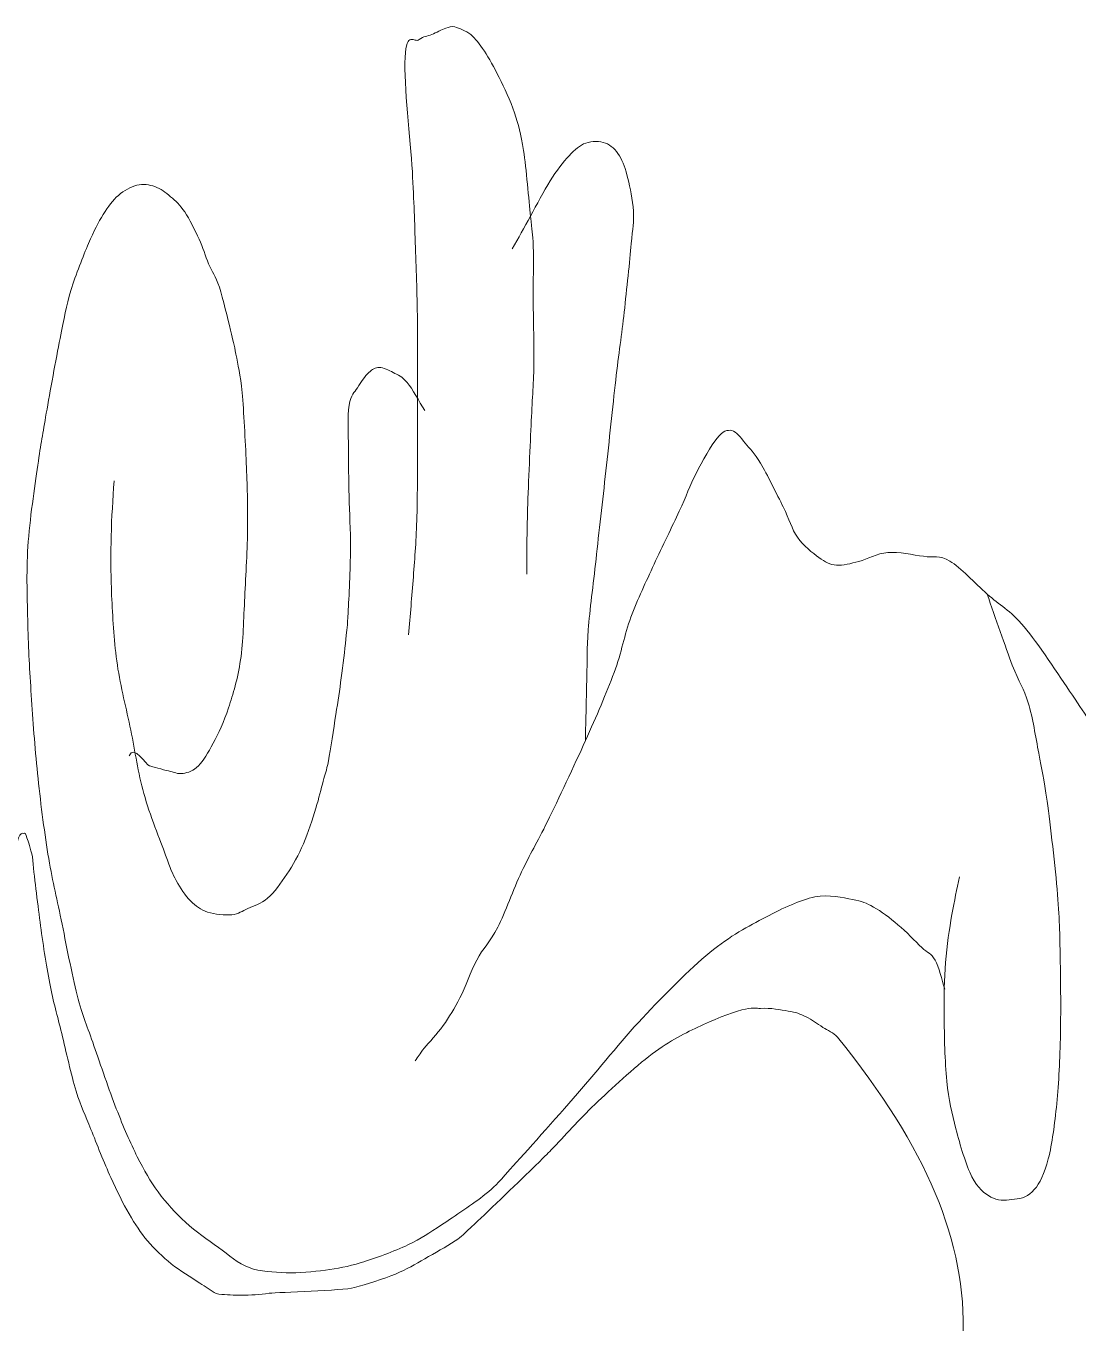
# Model space of a CAD drawing. Header units: millimetres. Extents: x -283 to 283, y -151 to 150.
# Drawn here: x -110.69 to -97.03, y 46.4 to 63.25 of the extents above; entities that cross this region are included whole.
import ezdxf

# ---------------------------------------------------------------- set-up
doc = ezdxf.new("R2010")
doc.units = ezdxf.units.MM
doc.header["$MEASUREMENT"] = 0
doc.layers.add('Camada 1', color=7, linetype='Continuous')

msp = doc.modelspace()

# ---------------------------------------------------------------- linework, layer by layer
at = {"layer": 'Camada 1', "color": 250, "lineweight": 9}
for points, knots in [([(-104.1915, 56.1268), (-104.1883, 56.3888), (-104.1912, 56.5904), (-104.1819, 56.9129), (-104.1819, 56.9129), (-104.1725, 57.2354), (-104.1494, 57.7372), (-104.1356, 58.0593), (-104.1356, 58.0593), (-104.1217, 58.3814), (-104.1034, 58.5766), (-104.0986, 58.8454), (-104.0986, 58.8454), (-104.0939, 59.1143), (-104.1058, 59.4077), (-104.1071, 59.6643), (-104.1071, 59.6643), (-104.1084, 59.9208), (-104.1006, 60.197), (-104.1066, 60.3849), (-104.1066, 60.3849), (-104.1125, 60.5727), (-104.1216, 60.5705), (-104.1426, 60.7779), (-104.1426, 60.7779), (-104.1636, 60.9854), (-104.1976, 61.4025), (-104.2328, 61.6295), (-104.2328, 61.6295), (-104.268, 61.8566), (-104.2971, 61.961), (-104.3505, 62.1208), (-104.3505, 62.1208), (-104.4039, 62.2807), (-104.4847, 62.4456), (-104.55, 62.5794), (-104.55, 62.5794), (-104.6153, 62.7132), (-104.6803, 62.8302), (-104.7419, 62.9234), (-104.7419, 62.9234), (-104.8036, 63.0166), (-104.8554, 63.085), (-104.9194, 63.1373), (-104.9194, 63.1373), (-104.9834, 63.1896), (-105.0702, 63.2222), (-105.1242, 63.236), (-105.1242, 63.236), (-105.1783, 63.2497), (-105.1925, 63.236), (-105.2427, 63.2196), (-105.2427, 63.2196), (-105.2928, 63.2031), (-105.3672, 63.162), (-105.4249, 63.1373), (-105.4249, 63.1373), (-105.4826, 63.1126), (-105.5308, 63.1211), (-105.5889, 63.0715), (-105.5889, 63.0715), (-105.647, 63.0219), (-105.7526, 63.2045), (-105.7712, 62.8411), (-105.7712, 62.8411), (-105.7898, 62.4778), (-105.6992, 61.772), (-105.6767, 61.3606), (-105.6767, 61.3606), (-105.6542, 60.9491), (-105.6476, 60.7108), (-105.6364, 60.3736), (-105.6364, 60.3736), (-105.6253, 60.0363), (-105.6141, 59.7489), (-105.6099, 59.3372), (-105.6099, 59.3372), (-105.6057, 58.9255), (-105.6098, 58.3155), (-105.611, 57.906), (-105.611, 57.906), (-105.6122, 57.4964), (-105.6084, 57.1833), (-105.6171, 56.8801), (-105.6171, 56.8801), (-105.6259, 56.577), (-105.6448, 56.3508), (-105.6632, 56.094), (-105.6632, 56.094), (-105.6815, 55.8373), (-105.7059, 55.5918), (-105.7273, 55.3407)], [0, 0, 0, 0, 0.0416667, 0.0416667, 0.0416667, 0.0416667, 0.0833333, 0.0833333, 0.0833333, 0.0833333, 0.125, 0.125, 0.125, 0.125, 0.1666667, 0.1666667, 0.1666667, 0.1666667, 0.2083333, 0.2083333, 0.2083333, 0.2083333, 0.25, 0.25, 0.25, 0.25, 0.2916667, 0.2916667, 0.2916667, 0.2916667, 0.3333333, 0.3333333, 0.3333333, 0.3333333, 0.375, 0.375, 0.375, 0.375, 0.4166667, 0.4166667, 0.4166667, 0.4166667, 0.4583333, 0.4583333, 0.4583333, 0.4583333, 0.5, 0.5, 0.5, 0.5, 0.5416667, 0.5416667, 0.5416667, 0.5416667, 0.5833333, 0.5833333, 0.5833333, 0.5833333, 0.625, 0.625, 0.625, 0.625, 0.6666667, 0.6666667, 0.6666667, 0.6666667, 0.7083333, 0.7083333, 0.7083333, 0.7083333, 0.75, 0.75, 0.75, 0.75, 0.7916667, 0.7916667, 0.7916667, 0.7916667, 0.8333333, 0.8333333, 0.8333333, 0.8333333, 0.875, 0.875, 0.875, 0.875, 0.9166667, 0.9166667, 0.9166667, 0.9166667, 1, 1, 1, 1]), ([(-104.3791, 60.3521), (-104.3003, 60.494), (-104.2245, 60.6305), (-104.1426, 60.7779), (-104.1426, 60.7779), (-104.0607, 60.9253), (-103.9714, 61.1054), (-103.8879, 61.2365), (-103.8879, 61.2365), (-103.8044, 61.3676), (-103.7199, 61.4819), (-103.6424, 61.564), (-103.6424, 61.564), (-103.5649, 61.6461), (-103.5034, 61.7004), (-103.4243, 61.7278), (-103.4243, 61.7278), (-103.3451, 61.7552), (-103.2431, 61.7553), (-103.1699, 61.7278), (-103.1699, 61.7278), (-103.0967, 61.7003), (-103.0377, 61.6419), (-102.9883, 61.564), (-102.9883, 61.564), (-102.939, 61.4861), (-102.9103, 61.3915), (-102.8796, 61.2692), (-102.8796, 61.2692), (-102.8488, 61.147), (-102.8153, 60.9968), (-102.8072, 60.8434), (-102.8072, 60.8434), (-102.7992, 60.6901), (-102.8149, 60.6363), (-102.8348, 60.4176), (-102.8348, 60.4176), (-102.8547, 60.199), (-102.8928, 59.8281), (-102.9263, 59.5333), (-102.9263, 59.5333), (-102.9598, 59.2384), (-102.9963, 58.9928), (-103.036, 58.6489), (-103.036, 58.6489), (-103.0756, 58.305), (-103.1213, 57.8573), (-103.164, 57.4697), (-103.164, 57.4697), (-103.2067, 57.0821), (-103.254, 56.6672), (-103.2921, 56.3233), (-103.2921, 56.3233), (-103.3302, 55.9794), (-103.3726, 55.6649), (-103.3927, 55.4062), (-103.3927, 55.4062), (-103.4127, 55.1475), (-103.4051, 55.0241), (-103.4113, 54.7839), (-103.4113, 54.7839), (-103.4176, 54.5437), (-103.4238, 54.238), (-103.4301, 53.965)], [0, 0, 0, 0, 0.0588235, 0.0588235, 0.0588235, 0.0588235, 0.1176471, 0.1176471, 0.1176471, 0.1176471, 0.1764706, 0.1764706, 0.1764706, 0.1764706, 0.2352941, 0.2352941, 0.2352941, 0.2352941, 0.2941176, 0.2941176, 0.2941176, 0.2941176, 0.3529412, 0.3529412, 0.3529412, 0.3529412, 0.4117647, 0.4117647, 0.4117647, 0.4117647, 0.4705882, 0.4705882, 0.4705882, 0.4705882, 0.5294118, 0.5294118, 0.5294118, 0.5294118, 0.5882353, 0.5882353, 0.5882353, 0.5882353, 0.6470588, 0.6470588, 0.6470588, 0.6470588, 0.7058824, 0.7058824, 0.7058824, 0.7058824, 0.7647059, 0.7647059, 0.7647059, 0.7647059, 0.8235294, 0.8235294, 0.8235294, 0.8235294, 0.8823529, 0.8823529, 0.8823529, 0.8823529, 1, 1, 1, 1]), ([(-109.353, 53.7685), (-109.2955, 53.9226), (-109.1305, 53.6484), (-109.0897, 53.6375), (-109.0897, 53.6375), (-109.0488, 53.6266), (-108.9171, 53.5883), (-108.8445, 53.572), (-108.8445, 53.572), (-108.7718, 53.5556), (-108.7191, 53.5283), (-108.6537, 53.5392), (-108.6537, 53.5392), (-108.5883, 53.5501), (-108.5195, 53.5714), (-108.4538, 53.6375), (-108.4538, 53.6375), (-108.3881, 53.7036), (-108.3282, 53.8063), (-108.2628, 53.9323), (-108.2628, 53.9323), (-108.1974, 54.0582), (-108.1223, 54.209), (-108.0626, 54.3908), (-108.0626, 54.3908), (-108.0029, 54.5726), (-107.9438, 54.7654), (-107.9077, 55.0132), (-107.9077, 55.0132), (-107.8716, 55.2609), (-107.868, 55.5424), (-107.8526, 55.832), (-107.8526, 55.832), (-107.8372, 56.1216), (-107.8188, 56.458), (-107.8156, 56.7491), (-107.8156, 56.7491), (-107.8123, 57.0402), (-107.8212, 57.2781), (-107.8331, 57.568), (-107.8331, 57.568), (-107.845, 57.8579), (-107.8644, 58.2464), (-107.8869, 58.4851), (-107.8869, 58.4851), (-107.9095, 58.7238), (-107.9417, 58.8484), (-107.9669, 58.9841), (-107.9669, 58.9841), (-107.992, 59.1198), (-108.0013, 59.1514), (-108.0372, 59.2968), (-108.0372, 59.2968), (-108.0732, 59.4421), (-108.1348, 59.7109), (-108.1825, 59.856), (-108.1825, 59.856), (-108.2303, 60.0012), (-108.2772, 60.0561), (-108.3212, 60.1604), (-108.3212, 60.1604), (-108.3652, 60.2646), (-108.3942, 60.3687), (-108.4462, 60.4812), (-108.4462, 60.4812), (-108.4982, 60.5937), (-108.571, 60.742), (-108.6327, 60.8342), (-108.6327, 60.8342), (-108.6943, 60.9263), (-108.7501, 60.9767), (-108.8146, 61.0316), (-108.8146, 61.0316), (-108.8792, 61.0864), (-108.9464, 61.1385), (-109.0195, 61.1632), (-109.0195, 61.1632), (-109.0925, 61.1878), (-109.1725, 61.1988), (-109.2517, 61.1796), (-109.2517, 61.1796), (-109.331, 61.1604), (-109.42, 61.1113), (-109.4932, 61.048), (-109.4932, 61.048), (-109.5664, 60.9848), (-109.6244, 60.9058), (-109.6892, 60.8013), (-109.6892, 60.8013), (-109.754, 60.6968), (-109.8106, 60.5878), (-109.8807, 60.423), (-109.8807, 60.423), (-109.9508, 60.2581), (-110.0468, 60.0214), (-110.1089, 59.8143), (-110.1089, 59.8143), (-110.171, 59.6071), (-110.1972, 59.4554), (-110.2505, 59.1891), (-110.2505, 59.1891), (-110.3039, 58.9229), (-110.3809, 58.4928), (-110.4289, 58.2186), (-110.4289, 58.2186), (-110.4769, 57.9444), (-110.4988, 57.8331), (-110.5387, 57.5441), (-110.5387, 57.5441), (-110.5786, 57.2551), (-110.646, 56.8399), (-110.6681, 56.4871), (-110.6681, 56.4871), (-110.6903, 56.1343), (-110.6763, 55.795), (-110.6689, 55.4717), (-110.6689, 55.4717), (-110.6616, 55.1485), (-110.6452, 54.8771), (-110.6242, 54.5546), (-110.6242, 54.5546), (-110.6032, 54.2321), (-110.5794, 53.8841), (-110.5432, 53.5392), (-110.5432, 53.5392), (-110.507, 53.1943), (-110.4592, 52.8092), (-110.4077, 52.4911), (-110.4077, 52.4911), (-110.3563, 52.173), (-110.2991, 51.9452), (-110.2358, 51.6395), (-110.2358, 51.6395), (-110.1724, 51.3337), (-110.099, 50.9314), (-110.0276, 50.6568), (-110.0276, 50.6568), (-109.9562, 50.3822), (-109.8946, 50.2474), (-109.8101, 50.0017), (-109.8101, 50.0017), (-109.7255, 49.7561), (-109.6138, 49.4233), (-109.52, 49.1829), (-109.52, 49.1829), (-109.4262, 48.9425), (-109.3388, 48.741), (-109.2479, 48.5605), (-109.2479, 48.5605), (-109.1571, 48.3801), (-109.0804, 48.2442), (-108.9758, 48.102), (-108.9758, 48.102), (-108.8712, 47.9598), (-108.752, 47.8291), (-108.6218, 47.7089), (-108.6218, 47.7089), (-108.4916, 47.5887), (-108.3328, 47.4797), (-108.1951, 47.3814), (-108.1951, 47.3814), (-108.0574, 47.2831), (-107.9427, 47.174), (-107.7956, 47.1194), (-107.7956, 47.1194), (-107.6484, 47.0647), (-107.4792, 47.0593), (-107.3142, 47.0538), (-107.3142, 47.0538), (-107.1491, 47.0484), (-106.9675, 47.0648), (-106.8054, 47.0866), (-106.8054, 47.0866), (-106.6434, 47.1084), (-106.5208, 47.1303), (-106.3421, 47.1849), (-106.3421, 47.1849), (-106.1634, 47.2395), (-105.9075, 47.3323), (-105.7333, 47.4141), (-105.7333, 47.4141), (-105.5591, 47.496), (-105.4637, 47.567), (-105.2971, 47.6762), (-105.2971, 47.6762), (-105.1304, 47.7854), (-104.8821, 47.9491), (-104.7336, 48.0692), (-104.7336, 48.0692), (-104.585, 48.1893), (-104.6063, 48.1784), (-104.4063, 48.3968), (-104.4063, 48.3968), (-104.2063, 48.6151), (-103.8199, 49.0519), (-103.5335, 49.3794), (-103.5335, 49.3794), (-103.2471, 49.707), (-102.9744, 50.0563), (-102.6879, 50.362), (-102.6879, 50.362), (-102.4015, 50.6677), (-102.0821, 50.9951), (-101.8152, 51.2137), (-101.8152, 51.2137), (-101.5483, 51.4322), (-101.3154, 51.5521), (-101.0882, 51.6722), (-101.0882, 51.6722), (-100.8609, 51.7923), (-100.6402, 51.896), (-100.4521, 51.9342), (-100.4521, 51.9342), (-100.2639, 51.9725), (-100.0888, 51.9233), (-99.9616, 51.9015), (-99.9616, 51.9015), (-99.8343, 51.8797), (-99.7876, 51.8578), (-99.6891, 51.8032), (-99.6891, 51.8032), (-99.5906, 51.7486), (-99.4758, 51.6613), (-99.3714, 51.5739), (-99.3714, 51.5739), (-99.2669, 51.4866), (-99.1429, 51.3556), (-99.0627, 51.2792), (-99.0627, 51.2792), (-98.9825, 51.2027), (-98.9413, 51.2075), (-98.8903, 51.1154), (-98.8903, 51.1154), (-98.8392, 51.0233), (-98.8057, 50.8643), (-98.7634, 50.7387)], [0, 0, 0, 0, 0.0166667, 0.0166667, 0.0166667, 0.0166667, 0.0333333, 0.0333333, 0.0333333, 0.0333333, 0.05, 0.05, 0.05, 0.05, 0.0666667, 0.0666667, 0.0666667, 0.0666667, 0.0833333, 0.0833333, 0.0833333, 0.0833333, 0.1, 0.1, 0.1, 0.1, 0.1166667, 0.1166667, 0.1166667, 0.1166667, 0.1333333, 0.1333333, 0.1333333, 0.1333333, 0.15, 0.15, 0.15, 0.15, 0.1666667, 0.1666667, 0.1666667, 0.1666667, 0.1833333, 0.1833333, 0.1833333, 0.1833333, 0.2, 0.2, 0.2, 0.2, 0.2166667, 0.2166667, 0.2166667, 0.2166667, 0.2333333, 0.2333333, 0.2333333, 0.2333333, 0.25, 0.25, 0.25, 0.25, 0.2666667, 0.2666667, 0.2666667, 0.2666667, 0.2833333, 0.2833333, 0.2833333, 0.2833333, 0.3, 0.3, 0.3, 0.3, 0.3166667, 0.3166667, 0.3166667, 0.3166667, 0.3333333, 0.3333333, 0.3333333, 0.3333333, 0.35, 0.35, 0.35, 0.35, 0.3666667, 0.3666667, 0.3666667, 0.3666667, 0.3833333, 0.3833333, 0.3833333, 0.3833333, 0.4, 0.4, 0.4, 0.4, 0.4166667, 0.4166667, 0.4166667, 0.4166667, 0.4333333, 0.4333333, 0.4333333, 0.4333333, 0.45, 0.45, 0.45, 0.45, 0.4666667, 0.4666667, 0.4666667, 0.4666667, 0.4833333, 0.4833333, 0.4833333, 0.4833333, 0.5, 0.5, 0.5, 0.5, 0.5166667, 0.5166667, 0.5166667, 0.5166667, 0.5333333, 0.5333333, 0.5333333, 0.5333333, 0.55, 0.55, 0.55, 0.55, 0.5666667, 0.5666667, 0.5666667, 0.5666667, 0.5833333, 0.5833333, 0.5833333, 0.5833333, 0.6, 0.6, 0.6, 0.6, 0.6166667, 0.6166667, 0.6166667, 0.6166667, 0.6333333, 0.6333333, 0.6333333, 0.6333333, 0.65, 0.65, 0.65, 0.65, 0.6666667, 0.6666667, 0.6666667, 0.6666667, 0.6833333, 0.6833333, 0.6833333, 0.6833333, 0.7, 0.7, 0.7, 0.7, 0.7166667, 0.7166667, 0.7166667, 0.7166667, 0.7333333, 0.7333333, 0.7333333, 0.7333333, 0.75, 0.75, 0.75, 0.75, 0.7666667, 0.7666667, 0.7666667, 0.7666667, 0.7833333, 0.7833333, 0.7833333, 0.7833333, 0.8, 0.8, 0.8, 0.8, 0.8166667, 0.8166667, 0.8166667, 0.8166667, 0.8333333, 0.8333333, 0.8333333, 0.8333333, 0.85, 0.85, 0.85, 0.85, 0.8666667, 0.8666667, 0.8666667, 0.8666667, 0.8833333, 0.8833333, 0.8833333, 0.8833333, 0.9, 0.9, 0.9, 0.9, 0.9166667, 0.9166667, 0.9166667, 0.9166667, 0.9333333, 0.9333333, 0.9333333, 0.9333333, 0.95, 0.95, 0.95, 0.95, 0.9666667, 0.9666667, 0.9666667, 0.9666667, 1, 1, 1, 1]), ([(-105.5162, 58.2558), (-105.5918, 58.3759), (-105.6746, 58.5339), (-105.743, 58.6161), (-105.743, 58.6161), (-105.8115, 58.6984), (-105.864, 58.7144), (-105.9246, 58.7471), (-105.9246, 58.7471), (-105.9852, 58.7799), (-106.0529, 58.8127), (-106.1062, 58.8127), (-106.1062, 58.8127), (-106.1596, 58.8127), (-106.1953, 58.791), (-106.2425, 58.7471), (-106.2425, 58.7471), (-106.2898, 58.7033), (-106.3454, 58.6218), (-106.388, 58.5506), (-106.388, 58.5506), (-106.4306, 58.4795), (-106.4748, 58.4697), (-106.4972, 58.3213), (-106.4972, 58.3213), (-106.5196, 58.173), (-106.5066, 57.9613), (-106.5067, 57.7645), (-106.5067, 57.7645), (-106.5069, 57.5677), (-106.5025, 57.3605), (-106.4981, 57.1422), (-106.4981, 57.1422), (-106.4937, 56.9238), (-106.4785, 56.7082), (-106.4804, 56.4543), (-106.4804, 56.4543), (-106.4824, 56.2005), (-106.4999, 55.824), (-106.5098, 55.6282), (-106.5098, 55.6282), (-106.5197, 55.4323), (-106.5248, 55.424), (-106.5397, 55.2827), (-106.5397, 55.2827), (-106.5546, 55.1413), (-106.5775, 54.9442), (-106.5993, 54.7809), (-106.5993, 54.7809), (-106.621, 54.6177), (-106.6424, 54.4834), (-106.6702, 54.3039), (-106.6702, 54.3039), (-106.6981, 54.1243), (-106.7387, 53.8481), (-106.7663, 53.7034), (-106.7663, 53.7034), (-106.7939, 53.5586), (-106.8074, 53.543), (-106.8348, 53.4402), (-106.8348, 53.4402), (-106.8622, 53.3373), (-106.8881, 53.222), (-106.9307, 53.086), (-106.9307, 53.086), (-106.9734, 52.95), (-107.0278, 52.7687), (-107.0904, 52.6254), (-107.0904, 52.6254), (-107.1531, 52.4821), (-107.2271, 52.3487), (-107.3048, 52.2306), (-107.3048, 52.2306), (-107.3825, 52.1124), (-107.4708, 51.9922), (-107.5555, 51.918), (-107.5555, 51.918), (-107.6402, 51.8437), (-107.7332, 51.8219), (-107.8106, 51.7864), (-107.8106, 51.7864), (-107.8881, 51.7508), (-107.9327, 51.7124), (-108.0202, 51.7042), (-108.0202, 51.7042), (-108.1076, 51.696), (-108.2446, 51.7068), (-108.3344, 51.737), (-108.3344, 51.737), (-108.4242, 51.7673), (-108.4889, 51.8163), (-108.5574, 51.8851), (-108.5574, 51.8851), (-108.626, 51.9539), (-108.6898, 52.0491), (-108.7439, 52.1483), (-108.7439, 52.1483), (-108.798, 52.2476), (-108.8105, 52.2891), (-108.8803, 52.4773), (-108.8803, 52.4773), (-108.9501, 52.6656), (-109.0866, 53.0041), (-109.1626, 53.2772), (-109.1626, 53.2772), (-109.2386, 53.5502), (-109.2751, 53.8235), (-109.3324, 54.1019), (-109.3324, 54.1019), (-109.3897, 54.3803), (-109.4649, 54.6607), (-109.5066, 54.9476), (-109.5066, 54.9476), (-109.5482, 55.2346), (-109.5651, 55.5186), (-109.5786, 55.7993), (-109.5786, 55.7993), (-109.5921, 56.0799), (-109.5918, 56.3601), (-109.5871, 56.6181), (-109.5871, 56.6181), (-109.5823, 56.8762), (-109.5625, 57.0985), (-109.5502, 57.3387)], [0, 0, 0, 0, 0.03125, 0.03125, 0.03125, 0.03125, 0.0625, 0.0625, 0.0625, 0.0625, 0.09375, 0.09375, 0.09375, 0.09375, 0.125, 0.125, 0.125, 0.125, 0.15625, 0.15625, 0.15625, 0.15625, 0.1875, 0.1875, 0.1875, 0.1875, 0.21875, 0.21875, 0.21875, 0.21875, 0.25, 0.25, 0.25, 0.25, 0.28125, 0.28125, 0.28125, 0.28125, 0.3125, 0.3125, 0.3125, 0.3125, 0.34375, 0.34375, 0.34375, 0.34375, 0.375, 0.375, 0.375, 0.375, 0.40625, 0.40625, 0.40625, 0.40625, 0.4375, 0.4375, 0.4375, 0.4375, 0.46875, 0.46875, 0.46875, 0.46875, 0.5, 0.5, 0.5, 0.5, 0.53125, 0.53125, 0.53125, 0.53125, 0.5625, 0.5625, 0.5625, 0.5625, 0.59375, 0.59375, 0.59375, 0.59375, 0.625, 0.625, 0.625, 0.625, 0.65625, 0.65625, 0.65625, 0.65625, 0.6875, 0.6875, 0.6875, 0.6875, 0.71875, 0.71875, 0.71875, 0.71875, 0.75, 0.75, 0.75, 0.75, 0.78125, 0.78125, 0.78125, 0.78125, 0.8125, 0.8125, 0.8125, 0.8125, 0.84375, 0.84375, 0.84375, 0.84375, 0.875, 0.875, 0.875, 0.875, 0.90625, 0.90625, 0.90625, 0.90625, 0.9375, 0.9375, 0.9375, 0.9375, 1, 1, 1, 1]), ([(-93.0124, 51.8032), (-92.9852, 51.6613), (-92.9552, 51.5591), (-92.931, 51.3774), (-92.931, 51.3774), (-92.9067, 51.1957), (-92.8754, 50.9405), (-92.8679, 50.7223), (-92.8679, 50.7223), (-92.8603, 50.5042), (-92.8695, 50.3104), (-92.8865, 50.1), (-92.8865, 50.1), (-92.9035, 49.8896), (-92.9281, 49.6116), (-92.9687, 49.4777), (-92.9687, 49.4777), (-93.0093, 49.3437), (-93.0429, 49.4285), (-93.1051, 49.3794), (-93.1051, 49.3794), (-93.1672, 49.3303), (-93.2496, 49.2049), (-93.3414, 49.1829), (-93.3414, 49.1829), (-93.4332, 49.1609), (-93.55, 49.1992), (-93.6502, 49.2484), (-93.6502, 49.2484), (-93.7504, 49.2976), (-93.8104, 49.3411), (-93.9407, 49.4777), (-93.9407, 49.4777), (-94.071, 49.6142), (-94.2582, 49.8213), (-94.4308, 50.0672), (-94.4308, 50.0672), (-94.6034, 50.3132), (-94.8193, 50.673), (-94.9752, 50.9516), (-94.9752, 50.9516), (-95.131, 51.2302), (-95.2033, 51.4428), (-95.3652, 51.7377), (-95.3652, 51.7377), (-95.5271, 52.0326), (-95.7372, 52.3764), (-95.9458, 52.7203), (-95.9458, 52.7203), (-96.1545, 53.0643), (-96.4237, 53.4955), (-96.6172, 53.8012), (-96.6172, 53.8012), (-96.8108, 54.1069), (-96.921, 54.2808), (-97.1072, 54.5546), (-97.1072, 54.5546), (-97.2934, 54.8284), (-97.5493, 55.2248), (-97.7342, 55.4442), (-97.7342, 55.4442), (-97.9191, 55.6637), (-98.0535, 55.7268), (-98.2142, 55.869), (-98.2142, 55.869), (-98.3748, 56.0111), (-98.5595, 56.215), (-98.6979, 56.2971), (-98.6979, 56.2971), (-98.8362, 56.3792), (-98.9062, 56.3411), (-99.0407, 56.3597), (-99.0407, 56.3597), (-99.1752, 56.3783), (-99.3653, 56.4199), (-99.5052, 56.409), (-99.5052, 56.409), (-99.645, 56.3981), (-99.7679, 56.3213), (-99.8787, 56.2939), (-99.8787, 56.2939), (-99.9895, 56.2665), (-100.0834, 56.2363), (-100.1702, 56.2445), (-100.1702, 56.2445), (-100.257, 56.2527), (-100.3134, 56.2828), (-100.3978, 56.3432), (-100.3978, 56.3432), (-100.4822, 56.4037), (-100.5974, 56.4958), (-100.6754, 56.6064), (-100.6754, 56.6064), (-100.7534, 56.7171), (-100.7817, 56.841), (-100.8618, 57.0012), (-100.8618, 57.0012), (-100.942, 57.1615), (-101.0738, 57.4296), (-101.1564, 57.568), (-101.1564, 57.568), (-101.2389, 57.7064), (-101.294, 57.7591), (-101.356, 57.83), (-101.356, 57.83), (-101.4181, 57.901), (-101.4667, 57.9827), (-101.5285, 57.9938), (-101.5285, 57.9938), (-101.5903, 58.0049), (-101.6413, 57.9892), (-101.7194, 57.8955), (-101.7194, 57.8955), (-101.7974, 57.8019), (-101.9102, 57.5956), (-101.9922, 57.437), (-101.9922, 57.437), (-102.0742, 57.2784), (-102.1196, 57.1422), (-102.2106, 56.9457), (-102.2106, 56.9457), (-102.3016, 56.7491), (-102.4335, 56.4871), (-102.5381, 56.2578), (-102.5381, 56.2578), (-102.6428, 56.0285), (-102.7516, 55.8056), (-102.8384, 55.57), (-102.8384, 55.57), (-102.9252, 55.3344), (-102.9581, 55.1177), (-103.057, 54.8494), (-103.057, 54.8494), (-103.1559, 54.5811), (-103.286, 54.2871), (-103.4301, 53.965), (-103.4301, 53.965), (-103.5742, 53.6429), (-103.7834, 53.2007), (-103.9214, 52.9169), (-103.9214, 52.9169), (-104.0594, 52.633), (-104.1503, 52.4912), (-104.258, 52.2618), (-104.258, 52.2618), (-104.3658, 52.0324), (-104.4701, 51.7328), (-104.5674, 51.5412), (-104.5674, 51.5412), (-104.6648, 51.3495), (-104.7582, 51.2686), (-104.8403, 51.1154), (-104.8403, 51.1154), (-104.9224, 50.9621), (-104.9857, 50.7663), (-105.0587, 50.6241), (-105.0587, 50.6241), (-105.1316, 50.4818), (-105.1995, 50.3731), (-105.2769, 50.2638), (-105.2769, 50.2638), (-105.3543, 50.1545), (-105.4618, 50.0454), (-105.5224, 49.969), (-105.5224, 49.969), (-105.583, 49.8926), (-105.6012, 49.8598), (-105.6406, 49.8052)], [0, 0, 0, 0, 0.0232558, 0.0232558, 0.0232558, 0.0232558, 0.0465116, 0.0465116, 0.0465116, 0.0465116, 0.0697674, 0.0697674, 0.0697674, 0.0697674, 0.0930233, 0.0930233, 0.0930233, 0.0930233, 0.1162791, 0.1162791, 0.1162791, 0.1162791, 0.1395349, 0.1395349, 0.1395349, 0.1395349, 0.1627907, 0.1627907, 0.1627907, 0.1627907, 0.1860465, 0.1860465, 0.1860465, 0.1860465, 0.2093023, 0.2093023, 0.2093023, 0.2093023, 0.2325581, 0.2325581, 0.2325581, 0.2325581, 0.255814, 0.255814, 0.255814, 0.255814, 0.2790698, 0.2790698, 0.2790698, 0.2790698, 0.3023256, 0.3023256, 0.3023256, 0.3023256, 0.3255814, 0.3255814, 0.3255814, 0.3255814, 0.3488372, 0.3488372, 0.3488372, 0.3488372, 0.372093, 0.372093, 0.372093, 0.372093, 0.3953488, 0.3953488, 0.3953488, 0.3953488, 0.4186047, 0.4186047, 0.4186047, 0.4186047, 0.4418605, 0.4418605, 0.4418605, 0.4418605, 0.4651163, 0.4651163, 0.4651163, 0.4651163, 0.4883721, 0.4883721, 0.4883721, 0.4883721, 0.5116279, 0.5116279, 0.5116279, 0.5116279, 0.5348837, 0.5348837, 0.5348837, 0.5348837, 0.5581395, 0.5581395, 0.5581395, 0.5581395, 0.5813953, 0.5813953, 0.5813953, 0.5813953, 0.6046512, 0.6046512, 0.6046512, 0.6046512, 0.627907, 0.627907, 0.627907, 0.627907, 0.6511628, 0.6511628, 0.6511628, 0.6511628, 0.6744186, 0.6744186, 0.6744186, 0.6744186, 0.6976744, 0.6976744, 0.6976744, 0.6976744, 0.7209302, 0.7209302, 0.7209302, 0.7209302, 0.744186, 0.744186, 0.744186, 0.744186, 0.7674419, 0.7674419, 0.7674419, 0.7674419, 0.7906977, 0.7906977, 0.7906977, 0.7906977, 0.8139535, 0.8139535, 0.8139535, 0.8139535, 0.8372093, 0.8372093, 0.8372093, 0.8372093, 0.8604651, 0.8604651, 0.8604651, 0.8604651, 0.8837209, 0.8837209, 0.8837209, 0.8837209, 0.9069767, 0.9069767, 0.9069767, 0.9069767, 0.9302326, 0.9302326, 0.9302326, 0.9302326, 0.9534884, 0.9534884, 0.9534884, 0.9534884, 1, 1, 1, 1]), ([(-98.5715, 52.1963), (-98.6049, 52.0325), (-98.6412, 51.8914), (-98.6718, 51.705), (-98.6718, 51.705), (-98.7023, 51.5186), (-98.737, 51.3043), (-98.754, 51.0826), (-98.754, 51.0826), (-98.7711, 50.861), (-98.7755, 50.6533), (-98.7727, 50.3948), (-98.7727, 50.3948), (-98.7699, 50.1363), (-98.7632, 49.7951), (-98.737, 49.5432), (-98.737, 49.5432), (-98.7108, 49.2913), (-98.6742, 49.1302), (-98.6194, 48.9208), (-98.6194, 48.9208), (-98.5645, 48.7115), (-98.488, 48.4489), (-98.4109, 48.2985), (-98.4109, 48.2985), (-98.3338, 48.1481), (-98.2528, 48.086), (-98.1659, 48.0365), (-98.1659, 48.0365), (-98.0789, 47.987), (-97.9829, 47.9928), (-97.8934, 48.0037), (-97.8934, 48.0037), (-97.8038, 48.0146), (-97.707, 48.0242), (-97.6298, 48.102), (-97.6298, 48.102), (-97.5527, 48.1798), (-97.4923, 48.2813), (-97.4388, 48.4623), (-97.4388, 48.4623), (-97.3853, 48.6433), (-97.3496, 48.8844), (-97.3202, 49.1501), (-97.3202, 49.1501), (-97.2908, 49.4159), (-97.2744, 49.7106), (-97.265, 50.0345), (-97.265, 50.0345), (-97.2556, 50.3584), (-97.2584, 50.7598), (-97.2642, 51.0826), (-97.2642, 51.0826), (-97.2701, 51.4055), (-97.2712, 51.6153), (-97.2999, 51.967), (-97.2999, 51.967), (-97.3286, 52.3187), (-97.3945, 52.8721), (-97.4353, 53.1789), (-97.4353, 53.1789), (-97.476, 53.4857), (-97.5031, 53.5882), (-97.5438, 53.8012), (-97.5438, 53.8012), (-97.5845, 54.0142), (-97.6213, 54.2623), (-97.6796, 54.4563), (-97.6796, 54.4563), (-97.7378, 54.6503), (-97.799, 54.712), (-97.8881, 54.9476), (-97.8881, 54.9476), (-97.9773, 55.1833), (-98.1055, 55.5618), (-98.2142, 55.869)], [0, 0, 0, 0, 0.05, 0.05, 0.05, 0.05, 0.1, 0.1, 0.1, 0.1, 0.15, 0.15, 0.15, 0.15, 0.2, 0.2, 0.2, 0.2, 0.25, 0.25, 0.25, 0.25, 0.3, 0.3, 0.3, 0.3, 0.35, 0.35, 0.35, 0.35, 0.4, 0.4, 0.4, 0.4, 0.45, 0.45, 0.45, 0.45, 0.5, 0.5, 0.5, 0.5, 0.55, 0.55, 0.55, 0.55, 0.6, 0.6, 0.6, 0.6, 0.65, 0.65, 0.65, 0.65, 0.7, 0.7, 0.7, 0.7, 0.75, 0.75, 0.75, 0.75, 0.8, 0.8, 0.8, 0.8, 0.85, 0.85, 0.85, 0.85, 0.9, 0.9, 0.9, 0.9, 1, 1, 1, 1])]:
    msp.add_open_spline(points, degree=3, knots=knots, dxfattribs=at)
at = {"layer": 'Camada 1', "color": 240, "lineweight": 9}
msp.add_open_spline([(-121.4107, 42.1018), (-121.3556, 42.0486), (-121.2834, 42.0115), (-121.2209, 41.9743), (-121.2209, 41.9743), (-121.1473, 41.9207), (-121.0784, 41.8743), (-121.0027, 41.8365), (-121.0027, 41.8365), (-120.927, 41.7988), (-120.8725, 41.7772), (-120.7705, 41.7616), (-120.7705, 41.7616), (-120.6685, 41.7462), (-120.5501, 41.7171), (-120.4117, 41.7285), (-120.4117, 41.7285), (-120.3506, 41.724), (-120.333, 41.716), (-120.2186, 41.7367), (-120.2186, 41.7367), (-120.1042, 41.7573), (-119.8672, 41.8448), (-119.6723, 41.9363), (-119.6723, 41.9363), (-119.4773, 42.0277), (-119.2772, 42.119), (-119.0489, 42.2854), (-119.0489, 42.2854), (-118.8206, 42.4519), (-118.5243, 42.7234), (-118.3031, 42.934), (-118.3031, 42.934), (-118.0819, 43.1446), (-117.9153, 43.3326), (-117.7205, 43.5382), (-117.7205, 43.5382), (-117.6428, 43.6171), (-117.6529, 43.6098), (-117.4854, 43.7731), (-117.4854, 43.7731), (-117.3179, 43.9363), (-116.8758, 44.363), (-116.7059, 44.5214), (-116.7059, 44.5214), (-116.536, 44.6797), (-116.5445, 44.6793), (-116.4484, 44.7473), (-116.4484, 44.7473), (-116.2575, 44.8676), (-115.3463, 45.2759), (-115.0376, 45.4021), (-115.0376, 45.4021), (-115.0132, 45.4123), (-114.3992, 45.7436), (-113.7071, 45.4533), (-113.7071, 45.4533), (-113.3959, 45.4442), (-113.4467, 45.4477), (-113.2022, 45.2946), (-113.2022, 45.2946), (-113.0827, 45.2198), (-112.9448, 45.1367), (-112.8316, 45.0452), (-112.8316, 45.0452), (-112.7184, 44.9536), (-112.6145, 44.8542), (-112.5232, 44.7459), (-112.5232, 44.7459), (-112.4319, 44.6376), (-112.3647, 44.5341), (-112.2849, 44.3967), (-112.2849, 44.3967), (-112.205, 44.2592), (-112.1281, 44.1058), (-112.0454, 43.9227), (-112.0454, 43.9227), (-111.9625, 43.7396), (-111.8637, 43.4862), (-111.7887, 43.2991), (-111.7887, 43.2991), (-111.7138, 43.1121), (-111.6596, 43.0094), (-111.5959, 42.8003), (-111.5959, 42.8003), (-111.5321, 42.5911), (-111.4656, 42.2848), (-111.4085, 42.052), (-111.4085, 42.052), (-111.3515, 41.8191), (-111.3004, 41.6456), (-111.2535, 41.4034), (-111.2535, 41.4034), (-111.2066, 41.1611), (-111.1622, 40.8679), (-111.1283, 40.6052), (-111.1283, 40.6052), (-111.0944, 40.3426), (-111.0498, 40.0046), (-111.0292, 39.7591), (-111.0292, 39.7591), (-110.9874, 39.5319), (-110.949, 39.4248), (-110.9028, 39.4553), (-110.9028, 39.4553), (-110.8885, 39.4398), (-110.8756, 39.4606), (-110.8625, 39.5122), (-110.8625, 39.5122), (-110.8384, 39.5627), (-110.8118, 39.6443), (-110.7818, 39.7591), (-110.7818, 39.7591), (-110.7544, 40.0046), (-110.7006, 40.3426), (-110.6596, 40.6052), (-110.6596, 40.6052), (-110.6185, 40.8679), (-110.5662, 41.1611), (-110.5127, 41.4034), (-110.5127, 41.4034), (-110.4592, 41.6456), (-110.4033, 41.8191), (-110.34, 42.052), (-110.34, 42.052), (-110.2766, 42.2848), (-110.2017, 42.5911), (-110.1323, 42.8003), (-110.1323, 42.8003), (-110.0628, 43.0094), (-110.0059, 43.1121), (-109.9259, 43.2991), (-109.9259, 43.2991), (-109.8459, 43.4862), (-109.74, 43.7396), (-109.6522, 43.9227), (-109.6522, 43.9227), (-109.5645, 44.1058), (-109.4833, 44.2592), (-109.3998, 44.3967), (-109.3998, 44.3967), (-109.3162, 44.5341), (-109.2463, 44.6376), (-109.152, 44.7459), (-109.152, 44.7459), (-109.0577, 44.8542), (-108.9511, 44.9536), (-108.8354, 45.0452), (-108.8354, 45.0452), (-108.7197, 45.1367), (-108.5796, 45.2198), (-108.4581, 45.2946), (-108.4581, 45.2946), (-108.3821, 45.3414), (-108.3138, 45.3913), (-108.242, 45.4323), (-108.242, 45.4323), (-108.1471, 45.4476), (-108.0471, 45.4504), (-107.9488, 45.4533), (-107.9488, 45.4533), (-107.9488, 45.4533), (-107.9141, 45.4541), (-107.9141, 45.4541), (-107.9141, 45.4541), (-107.7938, 45.4529), (-107.6801, 45.4435), (-107.5527, 45.4283), (-107.5527, 45.4283), (-107.4253, 45.4132), (-106.6036, 45.3952), (-106.4491, 45.3536), (-106.4491, 45.3536), (-106.2946, 45.3121), (-106.0734, 45.2413), (-105.9226, 45.1789), (-105.9226, 45.1789), (-105.7718, 45.1166), (-105.6727, 45.053), (-105.5448, 44.9794), (-105.5448, 44.9794), (-105.4169, 44.9058), (-105.2799, 44.8265), (-105.1564, 44.7473), (-105.1564, 44.7473), (-105.0622, 44.6793), (-105.0707, 44.6797), (-104.9051, 44.5214), (-104.9051, 44.5214), (-104.7395, 44.363), (-104.309, 43.9363), (-104.1459, 43.7731), (-104.1459, 43.7731), (-103.9829, 43.6098), (-103.9928, 43.6171), (-103.9173, 43.5382), (-103.9173, 43.5382), (-103.7281, 43.3326), (-103.5665, 43.1446), (-103.3511, 42.934), (-103.3511, 42.934), (-103.1356, 42.7234), (-102.8468, 42.4519), (-102.623, 42.2854), (-102.623, 42.2854), (-102.3992, 42.119), (-102.2016, 42.0277), (-102.0092, 41.9363), (-102.0092, 41.9363), (-101.8166, 41.8448), (-101.582, 41.7573), (-101.4682, 41.7367), (-101.4682, 41.7367), (-101.3544, 41.716), (-101.3366, 41.724), (-101.2754, 41.7285), (-101.2754, 41.7285), (-101.1372, 41.7171), (-101.0181, 41.7462), (-100.9157, 41.7616), (-100.9157, 41.7616), (-100.8132, 41.7772), (-100.7581, 41.7988), (-100.6814, 41.8365), (-100.6814, 41.8365), (-100.6046, 41.8743), (-100.5345, 41.9207), (-100.4595, 41.9743), (-100.4595, 41.9743), (-100.3959, 42.0115), (-100.3105, 42.0372), (-100.2662, 42.1018), (-100.2662, 42.1018), (-98.1053, 45.2552), (-97.8271, 47.225), (-100.1572, 50.112), (-100.1572, 50.112), (-100.2055, 50.1719), (-100.2845, 50.2023), (-100.347, 50.2396), (-100.347, 50.2396), (-100.4205, 50.2931), (-100.4894, 50.3396), (-100.5651, 50.3773), (-100.5651, 50.3773), (-100.6409, 50.415), (-100.6954, 50.4366), (-100.7974, 50.4522), (-100.7974, 50.4522), (-100.8994, 50.4677), (-101.0177, 50.4967), (-101.1562, 50.4853), (-101.1562, 50.4853), (-101.2173, 50.4898), (-101.2349, 50.4978), (-101.3492, 50.4771), (-101.3492, 50.4771), (-101.4636, 50.4566), (-101.7006, 50.369), (-101.8956, 50.2775), (-101.8956, 50.2775), (-102.0906, 50.1861), (-102.2906, 50.0948), (-102.519, 49.9284), (-102.519, 49.9284), (-102.7473, 49.7619), (-103.0435, 49.4904), (-103.2647, 49.2798), (-103.2647, 49.2798), (-103.4859, 49.0692), (-103.6526, 48.8812), (-103.8474, 48.6756), (-103.8474, 48.6756), (-103.9251, 48.5967), (-103.9149, 48.604), (-104.0824, 48.4407), (-104.0824, 48.4407), (-104.2499, 48.2775), (-104.692, 47.8508), (-104.8619, 47.6925), (-104.8619, 47.6925), (-105.0319, 47.5341), (-105.0234, 47.5345), (-105.1194, 47.4665), (-105.1194, 47.4665), (-105.2451, 47.3874), (-105.3842, 47.308), (-105.5141, 47.2344), (-105.5141, 47.2344), (-105.644, 47.1608), (-105.7449, 47.0973), (-105.8974, 47.0349), (-105.8974, 47.0349), (-106.0499, 46.9725), (-106.273, 46.9017), (-106.4286, 46.8602), (-106.4286, 46.8602), (-106.5843, 46.8186), (-107.4064, 46.8006), (-107.5343, 46.7855), (-107.5343, 46.7855), (-107.6621, 46.7703), (-107.776, 46.761), (-107.8964, 46.7597), (-107.8964, 46.7597), (-107.8964, 46.7597), (-107.931, 46.7605), (-107.931, 46.7605), (-107.931, 46.7605), (-108.0292, 46.7634), (-108.1292, 46.7662), (-108.2236, 46.7815), (-108.2236, 46.7815), (-108.2943, 46.8225), (-108.3612, 46.8724), (-108.436, 46.9192), (-108.436, 46.9192), (-108.5555, 46.994), (-108.6932, 47.0771), (-108.8065, 47.1686), (-108.8065, 47.1686), (-108.9197, 47.2602), (-109.0236, 47.3597), (-109.1149, 47.4679), (-109.1149, 47.4679), (-109.2063, 47.5763), (-109.2734, 47.6798), (-109.3532, 47.8172), (-109.3532, 47.8172), (-109.433, 47.9546), (-109.51, 48.108), (-109.5928, 48.2912), (-109.5928, 48.2912), (-109.6756, 48.4742), (-109.7745, 48.7276), (-109.8495, 48.9147), (-109.8495, 48.9147), (-109.9244, 49.1017), (-109.9785, 49.2044), (-110.0423, 49.4135), (-110.0423, 49.4135), (-110.106, 49.6227), (-110.1725, 49.9291), (-110.2296, 50.1618), (-110.2296, 50.1618), (-110.2866, 50.3947), (-110.3377, 50.5682), (-110.3846, 50.8104), (-110.3846, 50.8104), (-110.4315, 51.0527), (-110.4758, 51.3459), (-110.5098, 51.6086), (-110.5098, 51.6086), (-110.5437, 51.8713), (-110.5883, 52.2092), (-110.609, 52.4547), (-110.609, 52.4547), (-110.636, 52.5695), (-110.6603, 52.6512), (-110.683, 52.7016), (-110.683, 52.7016), (-110.6947, 52.7532), (-110.7071, 52.7741), (-110.7217, 52.7585), (-110.7217, 52.7585), (-110.7672, 52.7889), (-110.8085, 52.682), (-110.8564, 52.4547), (-110.8564, 52.4547), (-110.8838, 52.2092), (-110.9375, 51.8713), (-110.9786, 51.6086), (-110.9786, 51.6086), (-111.0197, 51.3459), (-111.072, 51.0527), (-111.1255, 50.8104), (-111.1255, 50.8104), (-111.179, 50.5682), (-111.2348, 50.3947), (-111.2982, 50.1618), (-111.2982, 50.1618), (-111.3616, 49.9291), (-111.4365, 49.6227), (-111.5058, 49.4135), (-111.5058, 49.4135), (-111.5753, 49.2044), (-111.6323, 49.1017), (-111.7123, 48.9147), (-111.7123, 48.9147), (-111.7922, 48.7276), (-111.8981, 48.4742), (-111.9859, 48.2912), (-111.9859, 48.2912), (-112.0736, 48.108), (-112.1549, 47.9546), (-112.2384, 47.8172), (-112.2384, 47.8172), (-112.3219, 47.6798), (-112.3919, 47.5763), (-112.4862, 47.4679), (-112.4862, 47.4679), (-112.5804, 47.3597), (-112.687, 47.2602), (-112.8027, 47.1686), (-112.8027, 47.1686), (-112.9184, 47.0771), (-113.0585, 46.994), (-113.1801, 46.9192), (-113.1801, 46.9192), (-113.2561, 46.8724), (-113.3244, 46.8225), (-113.3962, 46.7815), (-113.3962, 46.7815), (-113.491, 46.7662), (-113.591, 46.7634), (-113.6894, 46.7605), (-113.6894, 46.7605), (-113.6894, 46.7605), (-113.724, 46.7597), (-113.724, 46.7597), (-113.724, 46.7597), (-113.8443, 46.761), (-113.9706, 46.7718), (-114.0854, 46.7855), (-114.0854, 46.7855), (-114.2253, 46.802), (-114.3312, 46.8186), (-114.4857, 46.8602), (-114.4857, 46.8602), (-115.5508, 46.8357), (-116.3992, 47.4587), (-116.4114, 47.4665), (-116.4114, 47.4665), (-116.5056, 47.5345), (-116.4972, 47.5341), (-116.6628, 47.6925), (-116.6628, 47.6925), (-116.8284, 47.8508), (-117.2589, 48.2775), (-117.4219, 48.4407), (-117.4219, 48.4407), (-117.585, 48.604), (-117.575, 48.5967), (-117.6505, 48.6756), (-117.6505, 48.6756), (-117.8398, 48.8812), (-118.0013, 49.0692), (-118.2168, 49.2798), (-118.2168, 49.2798), (-118.4323, 49.4904), (-118.7211, 49.7619), (-118.9449, 49.9284), (-118.9449, 49.9284), (-119.1687, 50.0948), (-119.3663, 50.1861), (-119.5588, 50.2775), (-119.5588, 50.2775), (-119.7512, 50.369), (-119.9859, 50.4566), (-120.0997, 50.4771), (-120.0997, 50.4771), (-120.2135, 50.4978), (-120.2313, 50.4898), (-120.2926, 50.4853), (-120.2926, 50.4853), (-120.4307, 50.4967), (-120.5498, 50.4677), (-120.6522, 50.4522), (-120.6522, 50.4522), (-120.7545, 50.4366), (-120.8098, 50.415), (-120.8865, 50.3773), (-120.8865, 50.3773), (-120.9632, 50.3396), (-121.0334, 50.2931), (-121.1084, 50.2396), (-121.1084, 50.2396), (-121.1719, 50.2023), (-121.2484, 50.1688), (-121.3017, 50.112), (-121.3017, 50.112), (-123.6469, 47.6124), (-123.5971, 44.2109), (-121.4107, 42.1018)], degree=3, knots=[0, 0, 0, 0, 0.0081967, 0.0081967, 0.0081967, 0.0081967, 0.0163934, 0.0163934, 0.0163934, 0.0163934, 0.0245902, 0.0245902, 0.0245902, 0.0245902, 0.0327869, 0.0327869, 0.0327869, 0.0327869, 0.0409836, 0.0409836, 0.0409836, 0.0409836, 0.0491803, 0.0491803, 0.0491803, 0.0491803, 0.057377, 0.057377, 0.057377, 0.057377, 0.0655738, 0.0655738, 0.0655738, 0.0655738, 0.0737705, 0.0737705, 0.0737705, 0.0737705, 0.0819672, 0.0819672, 0.0819672, 0.0819672, 0.0901639, 0.0901639, 0.0901639, 0.0901639, 0.0983607, 0.0983607, 0.0983607, 0.0983607, 0.1065574, 0.1065574, 0.1065574, 0.1065574, 0.1147541, 0.1147541, 0.1147541, 0.1147541, 0.1229508, 0.1229508, 0.1229508, 0.1229508, 0.1311475, 0.1311475, 0.1311475, 0.1311475, 0.1393443, 0.1393443, 0.1393443, 0.1393443, 0.147541, 0.147541, 0.147541, 0.147541, 0.1557377, 0.1557377, 0.1557377, 0.1557377, 0.1639344, 0.1639344, 0.1639344, 0.1639344, 0.1721311, 0.1721311, 0.1721311, 0.1721311, 0.1803279, 0.1803279, 0.1803279, 0.1803279, 0.1885246, 0.1885246, 0.1885246, 0.1885246, 0.1967213, 0.1967213, 0.1967213, 0.1967213, 0.204918, 0.204918, 0.204918, 0.204918, 0.2131148, 0.2131148, 0.2131148, 0.2131148, 0.2213115, 0.2213115, 0.2213115, 0.2213115, 0.2295082, 0.2295082, 0.2295082, 0.2295082, 0.2377049, 0.2377049, 0.2377049, 0.2377049, 0.2459016, 0.2459016, 0.2459016, 0.2459016, 0.2540984, 0.2540984, 0.2540984, 0.2540984, 0.2622951, 0.2622951, 0.2622951, 0.2622951, 0.2704918, 0.2704918, 0.2704918, 0.2704918, 0.2786885, 0.2786885, 0.2786885, 0.2786885, 0.2868852, 0.2868852, 0.2868852, 0.2868852, 0.295082, 0.295082, 0.295082, 0.295082, 0.3032787, 0.3032787, 0.3032787, 0.3032787, 0.3114754, 0.3114754, 0.3114754, 0.3114754, 0.3196721, 0.3196721, 0.3196721, 0.3196721, 0.3278689, 0.3278689, 0.3278689, 0.3278689, 0.3360656, 0.3360656, 0.3360656, 0.3360656, 0.3442623, 0.3442623, 0.3442623, 0.3442623, 0.352459, 0.352459, 0.352459, 0.352459, 0.3606557, 0.3606557, 0.3606557, 0.3606557, 0.3688525, 0.3688525, 0.3688525, 0.3688525, 0.3770492, 0.3770492, 0.3770492, 0.3770492, 0.3852459, 0.3852459, 0.3852459, 0.3852459, 0.3934426, 0.3934426, 0.3934426, 0.3934426, 0.4016393, 0.4016393, 0.4016393, 0.4016393, 0.4098361, 0.4098361, 0.4098361, 0.4098361, 0.4180328, 0.4180328, 0.4180328, 0.4180328, 0.4262295, 0.4262295, 0.4262295, 0.4262295, 0.4344262, 0.4344262, 0.4344262, 0.4344262, 0.442623, 0.442623, 0.442623, 0.442623, 0.4508197, 0.4508197, 0.4508197, 0.4508197, 0.4590164, 0.4590164, 0.4590164, 0.4590164, 0.4672131, 0.4672131, 0.4672131, 0.4672131, 0.4754098, 0.4754098, 0.4754098, 0.4754098, 0.4836066, 0.4836066, 0.4836066, 0.4836066, 0.4918033, 0.4918033, 0.4918033, 0.4918033, 0.5, 0.5, 0.5, 0.5, 0.5081967, 0.5081967, 0.5081967, 0.5081967, 0.5163934, 0.5163934, 0.5163934, 0.5163934, 0.5245902, 0.5245902, 0.5245902, 0.5245902, 0.5327869, 0.5327869, 0.5327869, 0.5327869, 0.5409836, 0.5409836, 0.5409836, 0.5409836, 0.5491803, 0.5491803, 0.5491803, 0.5491803, 0.557377, 0.557377, 0.557377, 0.557377, 0.5655738, 0.5655738, 0.5655738, 0.5655738, 0.5737705, 0.5737705, 0.5737705, 0.5737705, 0.5819672, 0.5819672, 0.5819672, 0.5819672, 0.5901639, 0.5901639, 0.5901639, 0.5901639, 0.5983607, 0.5983607, 0.5983607, 0.5983607, 0.6065574, 0.6065574, 0.6065574, 0.6065574, 0.6147541, 0.6147541, 0.6147541, 0.6147541, 0.6229508, 0.6229508, 0.6229508, 0.6229508, 0.6311475, 0.6311475, 0.6311475, 0.6311475, 0.6393443, 0.6393443, 0.6393443, 0.6393443, 0.647541, 0.647541, 0.647541, 0.647541, 0.6557377, 0.6557377, 0.6557377, 0.6557377, 0.6639344, 0.6639344, 0.6639344, 0.6639344, 0.6721311, 0.6721311, 0.6721311, 0.6721311, 0.6803279, 0.6803279, 0.6803279, 0.6803279, 0.6885246, 0.6885246, 0.6885246, 0.6885246, 0.6967213, 0.6967213, 0.6967213, 0.6967213, 0.704918, 0.704918, 0.704918, 0.704918, 0.7131148, 0.7131148, 0.7131148, 0.7131148, 0.7213115, 0.7213115, 0.7213115, 0.7213115, 0.7295082, 0.7295082, 0.7295082, 0.7295082, 0.7377049, 0.7377049, 0.7377049, 0.7377049, 0.7459016, 0.7459016, 0.7459016, 0.7459016, 0.7540984, 0.7540984, 0.7540984, 0.7540984, 0.7622951, 0.7622951, 0.7622951, 0.7622951, 0.7704918, 0.7704918, 0.7704918, 0.7704918, 0.7786885, 0.7786885, 0.7786885, 0.7786885, 0.7868852, 0.7868852, 0.7868852, 0.7868852, 0.795082, 0.795082, 0.795082, 0.795082, 0.8032787, 0.8032787, 0.8032787, 0.8032787, 0.8114754, 0.8114754, 0.8114754, 0.8114754, 0.8196721, 0.8196721, 0.8196721, 0.8196721, 0.8278689, 0.8278689, 0.8278689, 0.8278689, 0.8360656, 0.8360656, 0.8360656, 0.8360656, 0.8442623, 0.8442623, 0.8442623, 0.8442623, 0.852459, 0.852459, 0.852459, 0.852459, 0.8606557, 0.8606557, 0.8606557, 0.8606557, 0.8688525, 0.8688525, 0.8688525, 0.8688525, 0.8770492, 0.8770492, 0.8770492, 0.8770492, 0.8852459, 0.8852459, 0.8852459, 0.8852459, 0.8934426, 0.8934426, 0.8934426, 0.8934426, 0.9016393, 0.9016393, 0.9016393, 0.9016393, 0.9098361, 0.9098361, 0.9098361, 0.9098361, 0.9180328, 0.9180328, 0.9180328, 0.9180328, 0.9262295, 0.9262295, 0.9262295, 0.9262295, 0.9344262, 0.9344262, 0.9344262, 0.9344262, 0.942623, 0.942623, 0.942623, 0.942623, 0.9508197, 0.9508197, 0.9508197, 0.9508197, 0.9590164, 0.9590164, 0.9590164, 0.9590164, 0.9672131, 0.9672131, 0.9672131, 0.9672131, 0.9754098, 0.9754098, 0.9754098, 0.9754098, 0.9836066, 0.9836066, 0.9836066, 0.9836066, 1, 1, 1, 1], dxfattribs=at)

doc.saveas('drawing.dxf')
